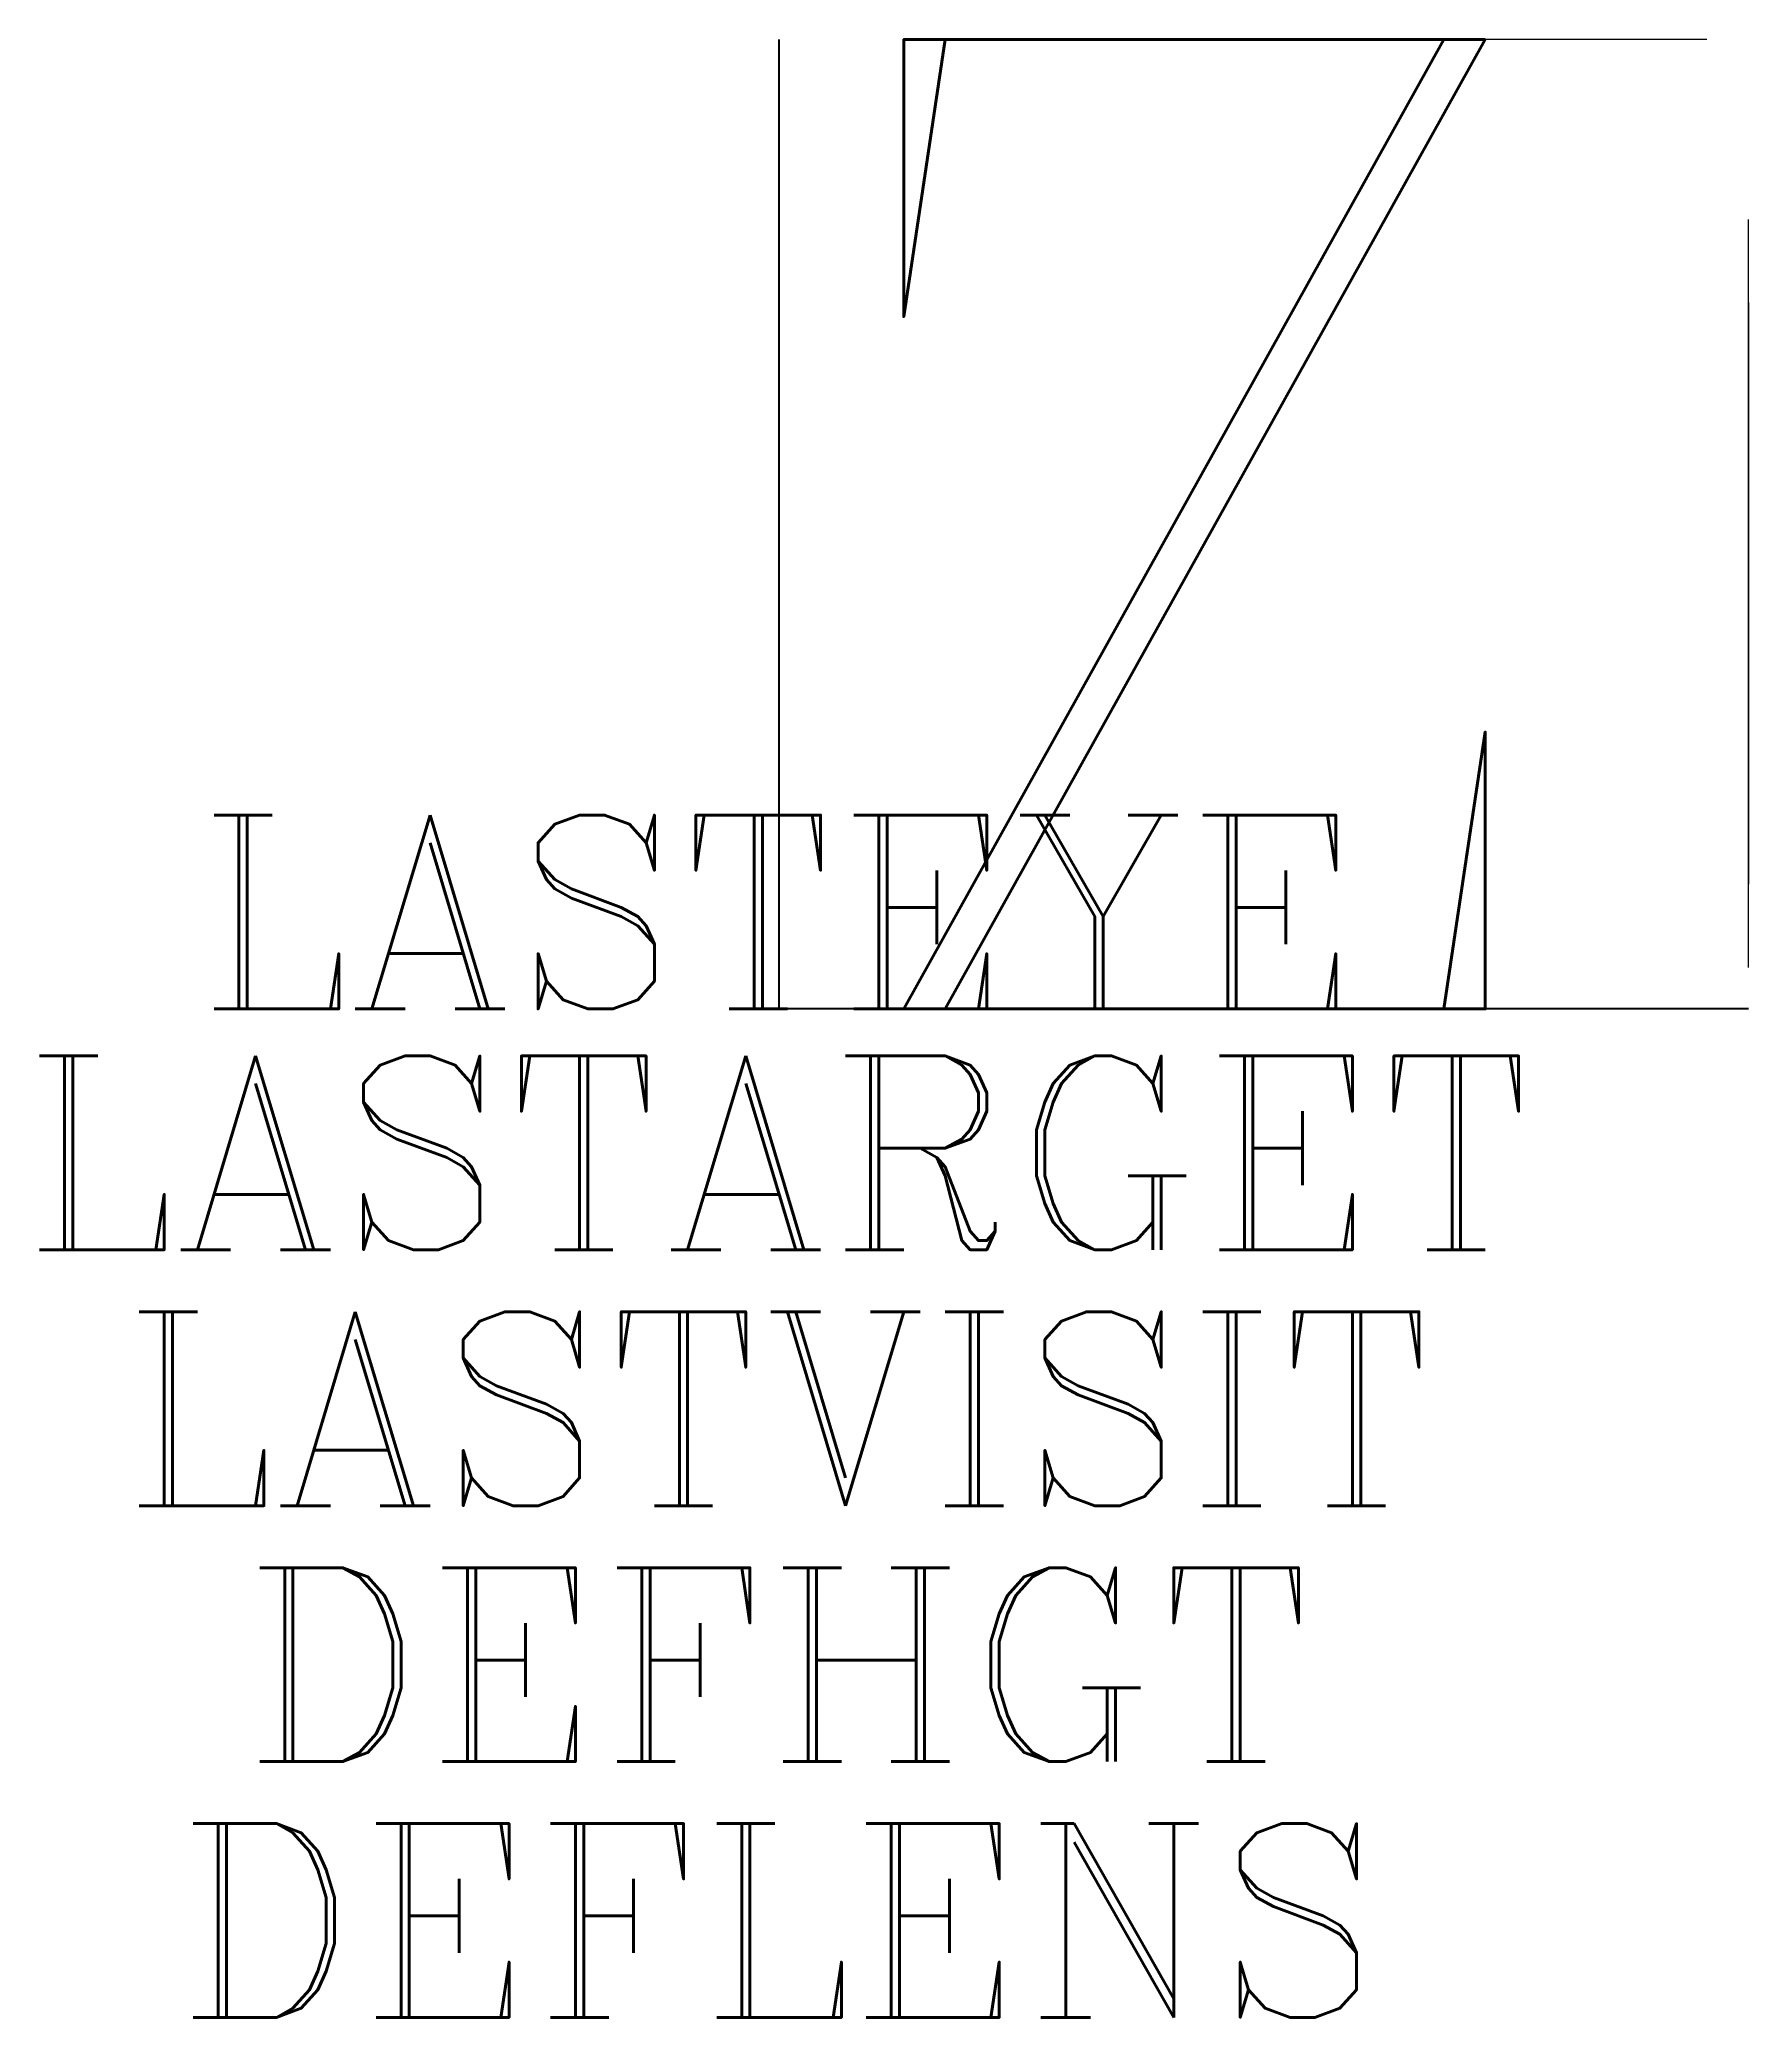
# Model space of a CAD drawing. Extents: x -0.76 to 1, y -1.04 to 1.
import ezdxf
from ezdxf.enums import TextEntityAlignment as Align

# ---------------------------------------------------------------- set-up
doc = ezdxf.new("R2010")
doc.units = 0
doc.layers.get('0').update_dxf_attribs({"linetype": 'CONTINUOUS'})
doc.styles.get("Standard").update_dxf_attribs({"font": 'romanc', "height": 1})

msp = doc.modelspace()

# ---------------------------------------------------------------- linework, layer by layer
at = {"color": 0}
for p, q in [((0, 0), (0, 1)), ((1, 0), (0, 0)), ((0, 0), (0, 0, 1))]:
    msp.add_line(p, q, dxfattribs=at)

# ---------------------------------------------------------------- texts
msp.add_text('Z', height=1, dxfattribs=at).set_placement((0, 0, 1))
at = {"color": 0, "extrusion": (0, 1, 0)}
msp.add_text('Y', height=1, dxfattribs=at).set_placement((-1, 0, 1))
at = {"color": 0, "extrusion": (1, 0, 0)}
msp.add_text('X', height=1, dxfattribs=at).set_placement((0, 0, 1))
at = {"color": 0, "flags": 9}
for tag, text, p in [('LASTEYE', '0', (0, 0)), ('LASTARGET', '0', (0, -0.2485)), ('LASTVISIT', 'eye 0', (0, -0.5125)), ('DEFHGT', '1700.000', (0, -0.7765)), ('DEFLENS', '30', (0, -1.0404))]:
    msp.add_attdef(tag, text=text, height=0.2, dxfattribs=at).set_placement(p, align=Align.CENTER)

doc.saveas('drawing.dxf')
